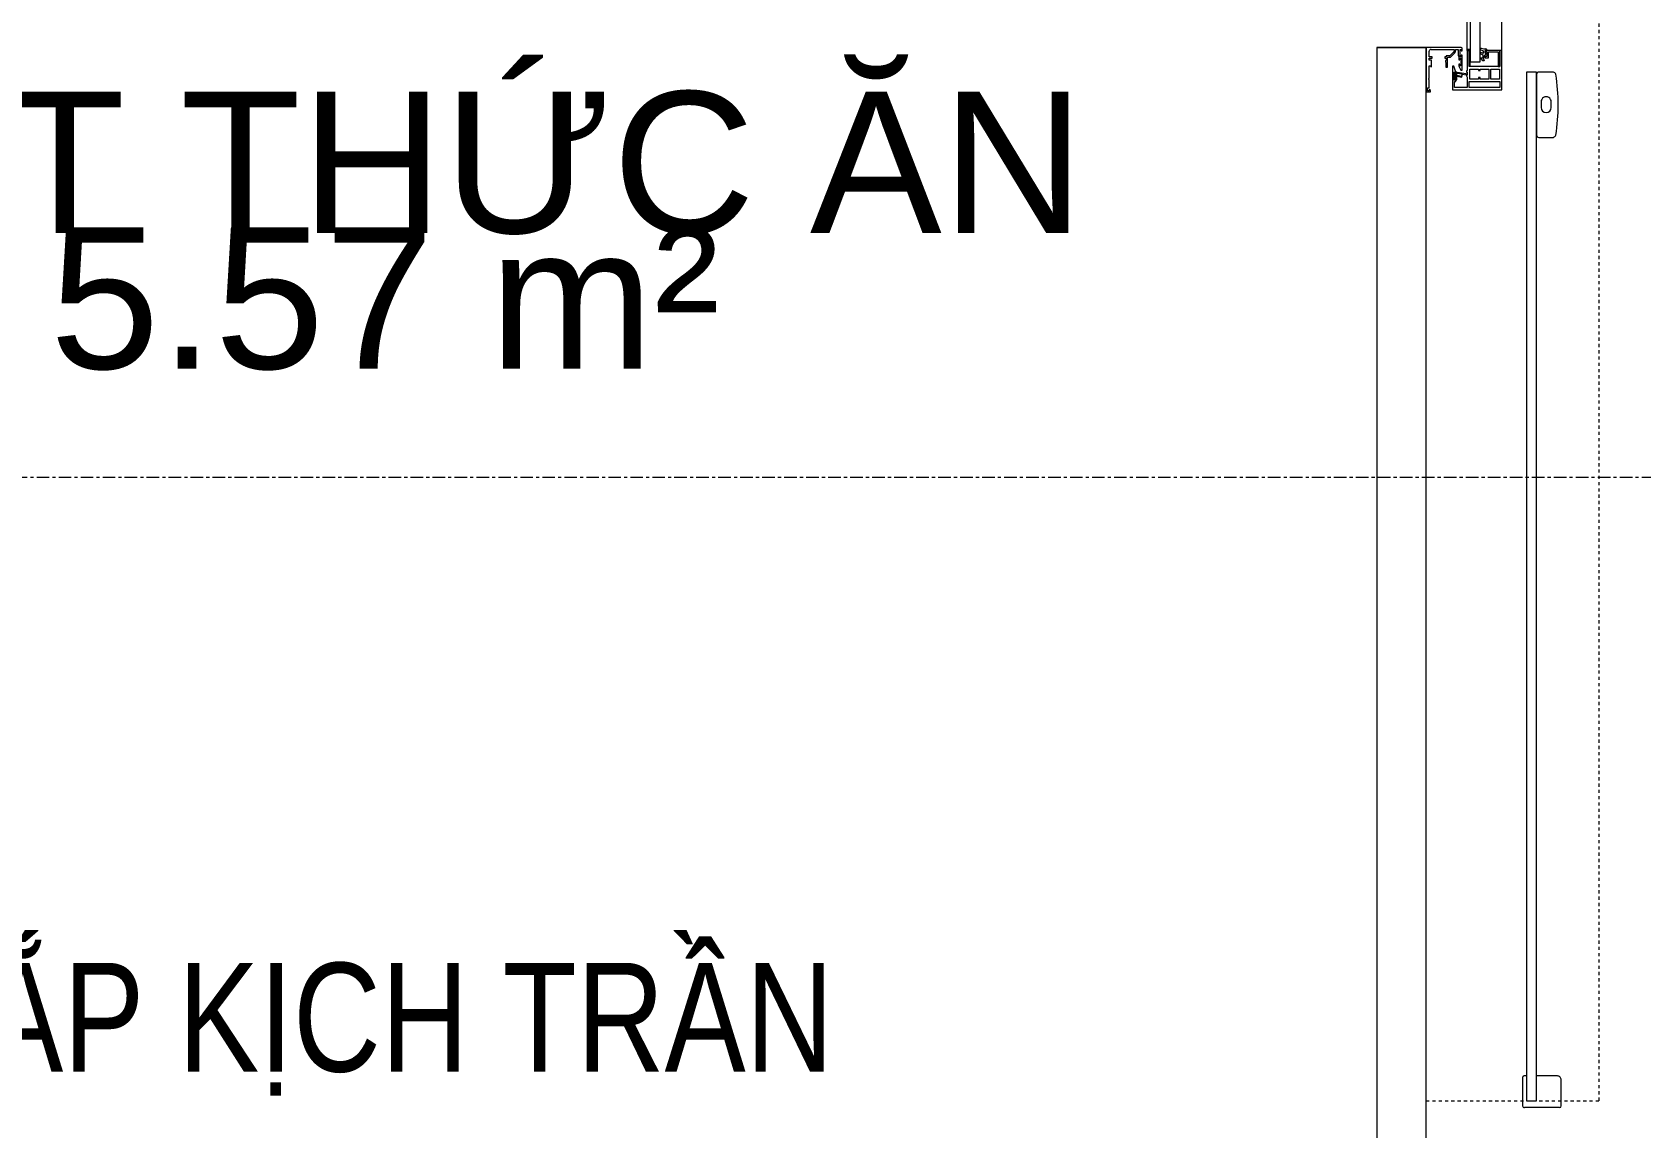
# Model space of a CAD drawing. Header units: millimetres. Extents: x -21807 to 26525, y -2564 to 60640.
# Drawn here: x -15368 to -13742, y 50779 to 51887 of the extents above; entities that cross this region are included whole.
import ezdxf

# ---------------------------------------------------------------- set-up
doc = ezdxf.new("R2010")
doc.units = ezdxf.units.MM
doc.linetypes.add('Dash', pattern=[6.35, 3.175, -3.175])
doc.linetypes.add('Grid Line', pattern=[22.225, 12.7, -3.175, 3.175, -3.175])
for name, color, linetype, lineweight in [('A-AREA-IDEN', 7, 'Continuous', 9), ('A-DETL-GENF', 7, 'Continuous', 5), ('A-GENM', 7, 'Continuous', 5), ('A-WALL', 7, 'Continuous', 9), ('G-ANNO-TEXT', 7, 'Continuous', 9), ('S-GRID', 7, 'Continuous', 9)]:
    doc.layers.add(name, color=color, linetype=linetype, lineweight=lineweight)
doc.layers.add('A-DOOR', color=5, linetype='Continuous', lineweight=9, true_color=0x0000ff)
doc.layers.add('A-DOOR-HDLN', color=5, linetype='Dash', lineweight=9, true_color=0x0000ff)
doc.styles.add('Arial_1', font='arial.ttf', dxfattribs={"height": 143})
doc.styles.add('Arial_2', font='arial.ttf', dxfattribs={"width": 0.8, "height": 110})

# ---------------------------------------------------------------- blocks, each defined once
blk = doc.blocks.new('Automatic-Door_Single_Gilgen_SL-PSXP_Without-Side-Panel_On-Wall - Automatic-Door_Single_Gilgen_SL-PSXP_Without-Side-Panel_On-Wall-1196725-MẶT BẰNG PHÂN VÙNG ÁP SUẤT')
at = {"layer": 'A-DETL-GENF', "color": 254, "lineweight": 9, "true_color": 0xcccccc}
for p, q in [((-545, -25), (-545, -29.5)), ((-545, -29.5), (-543.6, -29.5)), ((-543.8, -28), (-543.8, -26.5)), ((-543.8, -26.5), (-541, -26.5)), ((-542.7, -28), (-543.8, -28)), ((-543.6, -29.5), (-542.7, -28)), ((-541, -28), (-532.6, -28)), ((-531.4, -28), (-518.5, -28)), ((-518.5, -29.7), (-520.1, -29.7)), ((-520.1, -29.7), (-519.5, -30.3)), ((-519.5, -30.3), (-513, -30.3)), ((-513, -28), (-511, -28)), ((-511, -28), (-511, -31.2)), ((-511, -31.2), (-509.5, -31.2)), ((-509.5, -31.2), (-509.5, -28)), ((-515.3, -45), (-520, -45)), ((-520, -45), (-520, -46.4)), ((-514.5, -44.7), (-515.3, -45)), ((-513.5, -44.7), (-514.5, -44.7)), ((-512.8, -45.2), (-513.5, -44.7)), ((-511, -45.2), (-512.8, -45.2)), ((-509.5, -43.8), (-511, -43.8)), ((-511, -43.8), (-511, -45.2)), ((-510, -46.4), (-510, -48.1)), ((-509.5, -45.2), (-509.5, -43.8)), ((-508.5, -45.2), (-509.5, -45.2)), ((-508.5, -48.6), (-508.5, -45.2)), ((-535.8, -51.5), (-543, -51.5)), ((-543, -51.5), (-543, -101.5)), ((-540.5, -66.5), (-540.5, -53.5)), ((-540.5, -53.5), (-534.5, -53.5)), ((-519, -51.5), (-535.8, -51.5)), ((-534.5, -53.5), (-534.5, -55.1)), ((-534.5, -55.1), (-531.6, -55.1)), ((-533, -54.1), (-533, -52.9)), ((-533, -52.9), (-525.2, -52.9)), ((-531.6, -54.1), (-533, -54.1)), ((-531.2, -55.1), (-532.9, -55.1)), ((-532.9, -55.1), (-532.9, -56.1)), ((-532.9, -56.1), (-530, -56.1)), ((-525.6, -53.1), (-532.6, -53.1)), ((-532.6, -53.1), (-532.6, -54.1)), ((-532.6, -54.1), (-531.2, -54.1)), ((-531.6, -55.1), (-531.6, -54.1)), ((-531.2, -54.1), (-531.2, -55.1)), ((-530.4, -54.1), (-527.8, -54.1)), ((-530.4, -55.1), (-530.4, -54.1)), ((-527.8, -55.1), (-530.4, -55.1)), ((-529.1, -56.1), (-530, -61.1)), ((-530, -61.1), (-527, -61.6)), ((-529.3, -60.6), (-528.5, -56.1)), ((-526.9, -61), (-529.3, -60.6)), ((-528.5, -56.1), (-526.1, -56.1)), ((-527.8, -54.1), (-527.8, -55.1)), ((-527, -61.6), (-527.7, -65.4)), ((-527, -55.1), (-527, -54.1)), ((-527, -54.1), (-525.6, -54.1)), ((-526.1, -55.1), (-527, -55.1)), ((-526.1, -56.1), (-526.9, -61)), ((-526.9, -65.5), (-525.3, -56.2)), ((-525.2, -54.1), (-526.7, -54.1)), ((-526.7, -54.1), (-526.7, -55.1)), ((-526.7, -55.1), (-525, -55.1)), ((-525.6, -54.1), (-525.6, -53.1)), ((-525.2, -52.9), (-525.2, -54.1)), ((-525, -55.1), (-519, -52.8)), ((-519, -57.9), (-523, -60.2)), ((-523, -60.2), (-523, -61.5)), ((-519, -52.8), (-519, -51.5)), ((-517, -57.9), (-519, -57.9)), ((-518.5, -60.1), (-518.5, -58.9)), ((-518.5, -58.9), (-517, -58.9)), ((-517, -58.9), (-517, -57.9)), ((-509.3, -57.9), (-512.5, -57.9)), ((-512.5, -57.9), (-512.5, -58.9)), ((-512.5, -58.9), (-511, -58.9)), ((-511, -58.9), (-511, -60.1)), ((-509.5, -60.5), (-509.5, -59.3)), ((-508, -60.5), (-509.5, -60.5)), ((-502, -53.3), (-503.8, -53.3)), ((-502, -60.5), (-503.5, -60.5)), ((-503.5, -60.5), (-503.5, -61.5)), ((-503.5, -61.5), (-501.5, -61.5)), ((-503.3, -54.8), (-502, -54.8)), ((-502, -54.8), (-502, -57.3)), ((-502, -59.3), (-502, -60.5)), ((-530.1, -66.5), (-540.5, -66.5)), ((-540.5, -99.5), (-540.5, -68.5)), ((-540.5, -68.5), (-534.5, -68.5)), ((-534.5, -68.5), (-534.5, -99.5)), ((-532, -77.8), (-532, -69)), ((-532, -69), (-522, -69)), ((-530.5, -77.8), (-532, -77.8)), ((-532, -88.4), (-532, -79.6)), ((-532, -79.6), (-530.5, -79.6)), ((-530.5, -79.6), (-530.5, -77.8)), ((-528.8, -65.7), (-530.1, -66.5)), ((-528, -65.7), (-528.8, -65.7)), ((-528, -66.5), (-528, -65.7)), ((-525, -66.5), (-528, -66.5)), ((-527.7, -65.4), (-526.9, -65.5)), ((-524.2, -65.7), (-525, -65.7)), ((-525, -65.7), (-525, -66.5)), ((-522.9, -66.5), (-524.2, -65.7)), ((-522, -77.8), (-523.5, -77.8)), ((-523.5, -77.8), (-523.5, -79.6)), ((-523.5, -79.6), (-522, -79.6)), ((-503, -66.5), (-522.9, -66.5)), ((-522, -69), (-522, -77.8)), ((-522, -79.6), (-522, -88.4)), ((-519.5, -99.5), (-519.5, -68.5)), ((-519.5, -68.5), (-503, -68.5)), ((-503, -68.5), (-518.3, -68.5)), ((-518.3, -68.5), (-518.3, -69.5)), ((-518.3, -69.5), (-501.8, -69.5)), ((-510.9, -79.5), (-511.9, -79.5)), ((-510.9, -82.3), (-510.9, -79.5)), ((-506.3, -79.5), (-507.6, -82.3)), ((-504.8, -79.5), (-506.3, -79.5)), ((-506.2, -82.6), (-504.8, -79.5)), ((-502.1, -79.5), (-503.4, -82.6)), ((-503, -68.5), (-503, -66.5)), ((-502, -66.9), (-503, -66.9)), ((-503, -66.9), (-503, -68.5)), ((-500.4, -79.5), (-502.1, -79.5)), ((-501.8, -69.5), (-502, -66.9)), ((-522, -88.4), (-532, -88.4)), ((-532, -99), (-532, -90.2)), ((-532, -90.2), (-522, -90.2)), ((-522, -90.2), (-522, -99)), ((-513.4, -82.2), (-513.4, -83.5)), ((-507.6, -82.3), (-510.9, -82.3)), ((-509.1, -84.7), (-510.7, -84.7)), ((-510.7, -84.7), (-510.7, -87.9)), ((-510.7, -87.9), (-504.6, -87.9)), ((-509.1, -86.3), (-509.1, -84.7)), ((-504.6, -86.3), (-509.1, -86.3)), ((-503.4, -82.6), (-506.2, -82.6)), ((-503, -84.7), (-504.6, -84.7)), ((-504.6, -84.7), (-504.6, -86.3)), ((-504.6, -87.9), (-504.6, -97.9)), ((-503, -99.5), (-503, -84.7)), ((-503, -84.7), (-503, -86.7)), ((-543, -101.5), (-503, -101.5)), ((-534.5, -99.5), (-540.5, -99.5)), ((-522, -99), (-532, -99)), ((-504.6, -97.9), (-519.5, -97.9)), ((-519.5, -97.9), (-519.5, -99.5)), ((-519.5, -99.5), (-503, -99.5)), ((-503, -99.5), (-519.5, -99.5)), ((-503, -101.5), (-503, -99.5)), ((-1572, -159.7), (-1572, -124.4)), ((-1541.3, -122.5), (-1570.1, -122.5)), ((-1540, -126.5), (-1565, -126.5)), ((-1565, -126.5), (-1565, -136.5)), ((-1540, -126.5), (-1540, -123.8)), ((-1565, -136.5), (-1540, -136.5)), ((-1540, -157.6), (-1540, -136.5)), ((-591, -138.8), (-591, -153.8)), ((-527.3, -136.5), (-588.7, -136.5)), ((-555.1, -141.2), (-560.9, -141.2)), ((-525, -153.8), (-525, -138.8)), ((-1570.2, -161.5), (-1543.9, -161.5)), ((-560.9, -151.4), (-555.1, -151.4))]:
    blk.add_line(p, q, dxfattribs=at)
at = {"layer": 'A-DETL-GENF', "color": 254, "lineweight": 9, "true_color": 0xd9d9d9}
for p, q in [((-500, -25), (-545, -25)), ((-541, -26.5), (-541, -28)), ((-518.5, -28), (-518.5, -29.7)), ((-513, -30.3), (-513, -28)), ((-509.5, -28), (-504, -28)), ((-502, -30), (-502, -53.3)), ((-500, -60), (-500, -25)), ((-520, -46.4), (-510, -46.4)), ((-523, -61.5), (-508, -61.5)), ((-511, -60.1), (-518.5, -60.1)), ((-509.5, -59.3), (-502, -59.3)), ((-508.2, -57.3), (-509.3, -57.9)), ((-509, -50.6), (-505.8, -53.8)), ((-504.5, -53), (-508.2, -49.3)), ((-502, -57.3), (-508.2, -57.3)), ((-508, -61.5), (-508, -60.5))]:
    blk.add_line(p, q, dxfattribs=at)
for centre, radius, start, end in [((-532, -28), 0.583, 150, 165), ((-532, -28), 0.583, 165, 180), ((-532, -28), 0.583, 45, 75), ((-504, -30), 2, 75, 90), ((-504, -30), 2, 360, 15)]:
    blk.add_arc(centre, radius, start, end, dxfattribs=at)
at = {"layer": 'A-DETL-GENF', "color": 254, "lineweight": 9, "true_color": 0xcccccc}
for centre, radius, start, end in [((-532, -28), 0.583, 120, 150), ((-532, -28), 0.583, 360, 45), ((-504, -30), 2, 45, 75), ((-504, -30), 2, 15, 45), ((-506.5, -48.1), 3.5, 180, 225), ((-507.5, -48.6), 1, 180, 225), ((-529.6, -56.1), 0.462, 350.1069, 184.8121), ((-526.1, -56), 0.9, 350.1069, 90), ((-503.3, -51.3), 3.5, 225, 270), ((-503.8, -52.3), 1, 225, 270), ((-501.5, -60), 1.5, 269.963, 295.6879), ((-501.5, -60), 1.5, 295.6879, 321.4127), ((-501.5, -60), 1.5, 321.4127, 360), ((-514.5, -79.8), 2.6, 293.5555, 6.4445), ((-486.8, -85.3), 14.8, 157.0086, 176.9914), ((-511.2, -88.8), 5.7, 32.026, 113.4067), ((-504.4, -86.1), 1.99, 45.6086, 168.3854), ((-504.2, -84.4), 2.66, 297.6074, 356.9914), ((-1570.1, -124.4), 1.93, 90, 180), ((-1541.3, -123.8), 1.33, 0, 90), ((-588.7, -138.8), 2.26, 90, 180), ((-560.9, -146.3), 5.1, 90, 270), ((-555.1, -146.3), 5.1, 270, 90), ((-527.3, -138.8), 2.26, 0, 90), ((-1570.2, -159.7), 1.78, 180, 270), ((-1543.9, -157.6), 3.92, 270, 0), ((-587.3, -152.3), 3.96, 201.5692, 248.4308), ((-558, 30.7), 189.2, 260.6405, 279.3595), ((-528.7, -152.3), 3.96, 291.5692, 338.4308)]:
    blk.add_arc(centre, radius, start, end, dxfattribs=at)
at = {"layer": 'A-DETL-GENF', "color": 254, "lineweight": 9, "true_color": 0xe1e1e1}
for start, end in [(105, 120), (90, 105), (75, 90)]:
    blk.add_arc((-532, -28), 0.583, start, end, dxfattribs=at)
at = {"layer": 'A-DOOR-HDLN', "color": 254, "lineweight": 13, "true_color": 0xccccff}
for p, q in [((-1565, -25), (-1565, -200)), ((-1565, -200), (535, -200))]:
    blk.add_line(p, q, dxfattribs=at)
at = {"layer": 'A-GENM', "color": 254, "lineweight": 9, "true_color": 0xcccccc}
for p, q in [((458.5, -69.5), (-514.5, -69.5)), ((-514.5, -69.5), (-514.5, -79.5)), ((-514.5, -79.5), (458.5, -79.5)), ((-503, -66.5), (446, -66.5)), ((-503, -101.5), (446, -101.5)), ((-525, -126.5), (-1565, -126.5)), ((-1565, -126.5), (-1565, -136.5)), ((-525, -136.5), (-525, -126.5)), ((-1565, -136.5), (-525, -136.5))]:
    blk.add_line(p, q, dxfattribs=at)
blk = doc.blocks.new('AK-SGS-M3-A_rvt-1-MẶT BẰNG PHÂN VÙNG ÁP SUẤT')
at = {"layer": 'A-WALL', "color": 254, "lineweight": 13, "true_color": 0xcccccc}
for p, q in [((-14008.6, 51871.9), (-14008.6, 50186.9)), ((-13958.6, 51871.9), (-14008.6, 51871.9)), ((-13958.6, 49866.9), (-13958.6, 51826.9))]:
    blk.add_line(p, q, dxfattribs=at)
at = {"layer": 'A-WALL', "color": 254, "lineweight": 13, "true_color": 0xe0e0e0}
for p, q in [((-14008.6, 51871.9), (-14008.6, 50186.9)), ((-14008.6, 51871.9), (-13958.6, 51871.9)), ((-13958.6, 49866.9), (-13958.6, 51826.9))]:
    blk.add_line(p, q, dxfattribs=at)
at = {"layer": 'A-WALL', "color": 254, "lineweight": 13, "true_color": 0xd9d9d9}
blk.add_line((-13958.6, 51826.9), (-13958.6, 51871.9), dxfattribs=at)
at = {"layer": 'A-WALL', "color": 254, "lineweight": 13, "true_color": 0xe5e5e5}
blk.add_line((-13958.6, 51826.9), (-13958.6, 51871.9), dxfattribs=at)
at = {"layer": 'A-DOOR', "color": 9, "lineweight": 13, "true_color": 0xaaaad4, "rotation": 89.99999999999993}
blk.add_blockref('Automatic-Door_Single_Gilgen_SL-PSXP_Without-Side-Panel_On-Wall - Automatic-Door_Single_Gilgen_SL-PSXP_Without-Side-Panel_On-Wall-1196725-MẶT BẰNG PHÂN VÙNG ÁP SUẤT', (-13983.6, 52371.9), dxfattribs=at)

msp = doc.modelspace()

# ---------------------------------------------------------------- linework, layer by layer
at = {"layer": 'S-GRID', "linetype": 'Grid Line'}
msp.add_line((18164.9, 51436.9), (-21036.6, 51436.9), dxfattribs=at)

# ---------------------------------------------------------------- block references
at = {"lineweight": 5}
msp.add_blockref('AK-SGS-M3-A_rvt-1-MẶT BẰNG PHÂN VÙNG ÁP SUẤT', (0, 0), dxfattribs=at)

# ---------------------------------------------------------------- texts
at = {"layer": 'A-AREA-IDEN', "char_height": 143, "line_spacing_factor": 0.936439, "style": 'Arial_1'}
for s, insert, width, attachment_point in [('\\pxqc,t9.76923,19.53846,29.30769,39.07692,48.84615,58.61538,68.38462,78.15385,87.92308,97.69231,107.46154,117.23077,127,136.76923,146.53846,156.30769,166.07692,175.84615,185.61538,195.38462,205.15385,214.92308,224.69231,234.46154,244.23077,254,263.76923,273.53846,283.30769,293.07692,302.84615,312.61538;{P.KT THỨC ĂN}', (-15010.8, 51682.2), 1389.3, 8), ('\\pxqc,t9.76923,19.53846,29.30769,39.07692,48.84615,58.61538,68.38462,78.15385,87.92308,97.69231,107.46154,117.23077,127,136.76923,146.53846,156.30769,166.07692,175.84615,185.61538,195.38462,205.15385,214.92308,224.69231,234.46154,244.23077,254,263.76923,273.53846,283.30769,293.07692,302.84615,312.61538;{5.57 m²}', (-15011.4, 51617.5), 676.5, 5)]:
    msp.add_mtext(s, dxfattribs=dict(at, insert=insert, width=width, attachment_point=attachment_point))
at = {"layer": 'G-ANNO-TEXT', "color": 1, "true_color": 0xff0000, "insert": (-15486.6, 50946.3), "char_height": 110, "width": 1251.36, "attachment_point": 1, "line_spacing_factor": 0.936439, "style": 'Arial_2'}
msp.add_mtext('\\pxt10.16,20.32,30.48,40.64,50.8,60.96,71.12,81.28,91.44,101.6,111.76,121.92,132.08,142.24,152.4,162.56,172.72,182.88,193.04,203.2,213.36,223.52,233.68,243.84,254,264.16,274.32,284.48,294.64,304.8,314.96,325.12;{LẮP KỊCH TRẦN }', dxfattribs=at)

doc.saveas('drawing.dxf')
